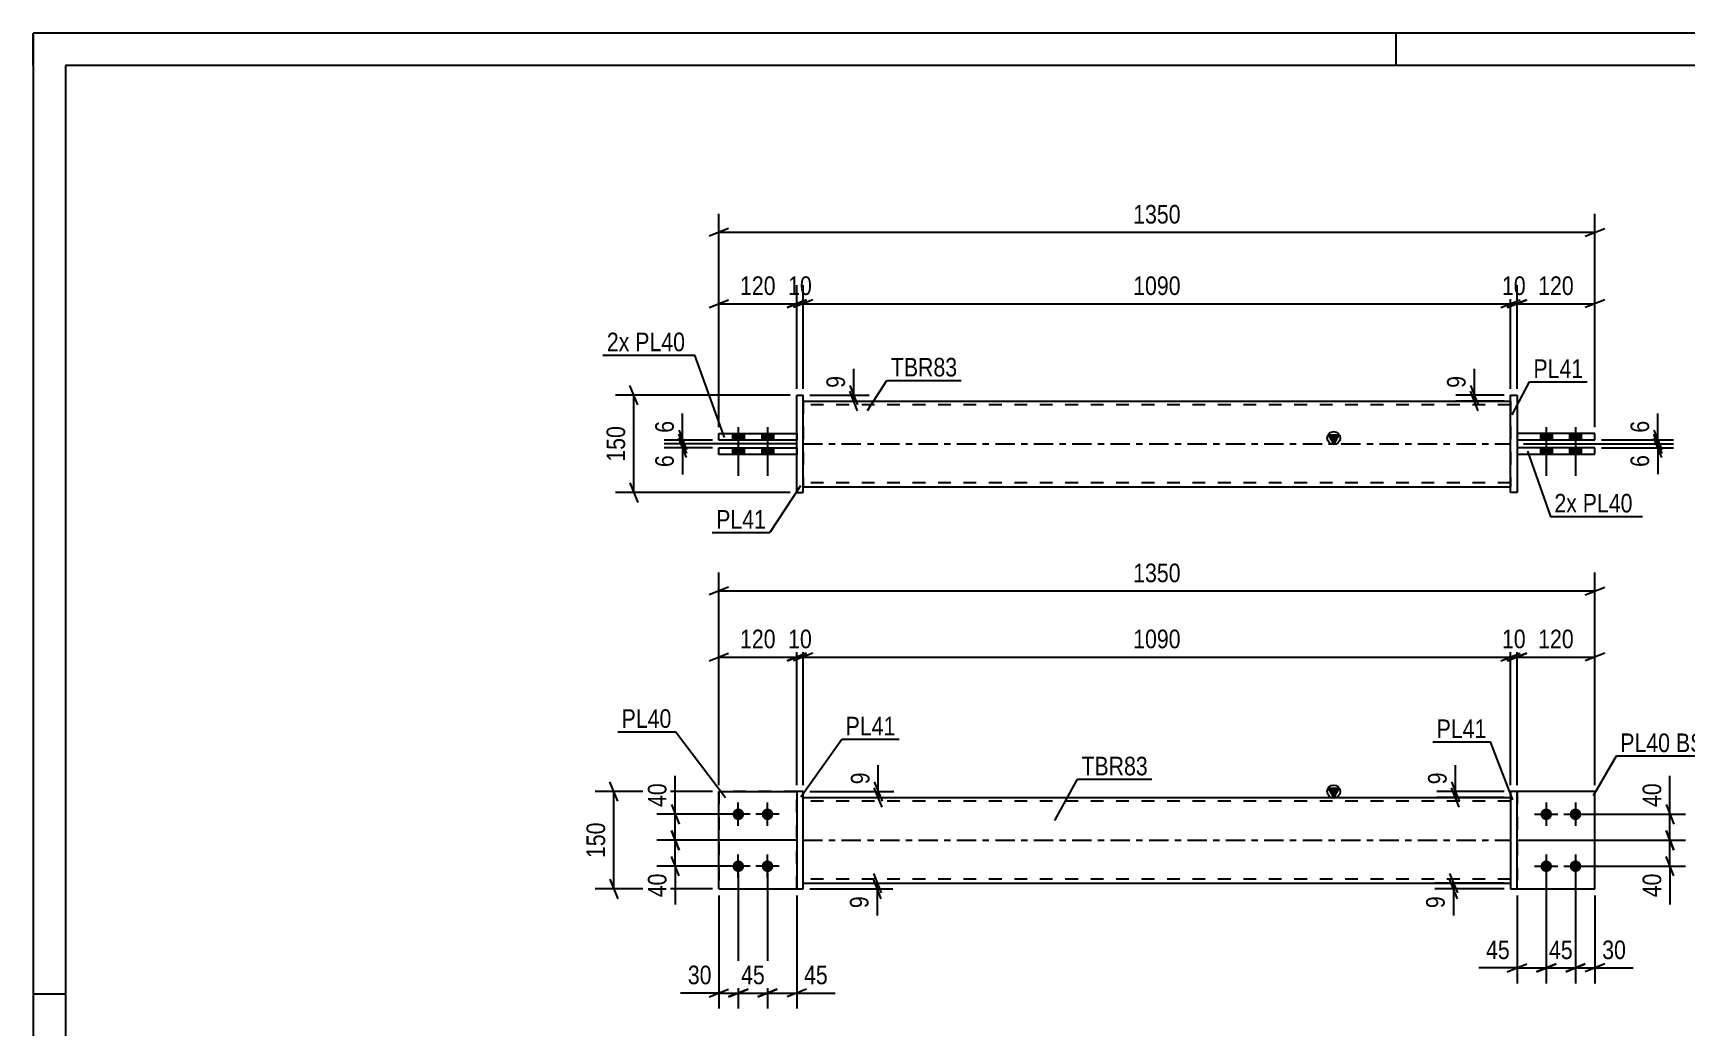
# Model space of a CAD drawing. Header units: millimetres. Extents: x 0 to 420, y 0 to 297.
# Drawn here: x 0 to 254.8, y 143.8 to 297 of the extents above; entities that cross this region are included whole.
import ezdxf

# ---------------------------------------------------------------- set-up
doc = ezdxf.new("R2010")
doc.units = ezdxf.units.MM
doc.linetypes.add('DXK_LINE_DOT2', pattern=[3.9198, 1.9599, -1.9599])
doc.linetypes.add('DXK_LINE_DOT3', pattern=[5.9187, 2.979, -0.9799, 0.9799, -0.9799])
doc.styles.add('Arial Narrow', font='ARIALN.TTF', dxfattribs={"height": 0.2})

# ---------------------------------------------------------------- blocks, each defined once
blk = doc.blocks.new('Unknown-581592652-1127')
at = {"color": 5, "linetype": 'Continuous'}
for p, q in [((420, 297), (0, 297)), ((0, 297), (0, 0)), ((0, 292), (0, 297)), ((210, 292), (210, 297)), ((415, 292), (5, 292)), ((5, 292), (5, 5)), ((5, 149), (0, 149))]:
    blk.add_line(p, q, dxfattribs=at)
blk = doc.blocks.new('Part-581592652-1392 - 1364')
at = {"color": 2, "linetype": 'Continuous'}
for p, q in [((228.62, 180.2), (227.62, 180.2)), ((227.62, 180.2), (227.62, 165.2)), ((228.62, 165.2), (228.62, 180.2)), ((227.62, 165.2), (228.62, 165.2))]:
    blk.add_line(p, q, dxfattribs=at)
blk = doc.blocks.new('Bolt-581592652-1403 - 1364')
at = {"linetype": 'Continuous'}
for points in [[(108.65, 175.8, -1), (108.65, 177.6, -1)], [(113.15, 175.8, -1), (113.15, 177.6, -1)], [(108.65, 167.8, -1), (108.65, 169.6, -1)], [(113.15, 167.8, -1), (113.15, 169.6, -1)]]:
    blk.add_hatch(color=1, dxfattribs=at).paths.add_polyline_path(points)
at = {"color": 1, "linetype": 'Continuous'}
for p, q in [((108.65, 174.9), (108.65, 178.5)), ((113.15, 174.9), (113.15, 178.5)), ((110.45, 176.7), (106.85, 176.7)), ((114.95, 176.7), (111.35, 176.7)), ((110.45, 168.7), (106.85, 168.7)), ((108.65, 166.9), (108.65, 170.5)), ((114.95, 168.7), (111.35, 168.7)), ((113.15, 166.9), (113.15, 170.5))]:
    blk.add_line(p, q, dxfattribs=at)
blk = doc.blocks.new('Bolt-581592652-1404 - 1364')
at = {"linetype": 'Continuous'}
for points in [[(233.12, 177.6, -1), (233.12, 175.8, -1)], [(237.62, 177.6, -1), (237.62, 175.8, -1)], [(233.12, 169.6, -1), (233.12, 167.8, -1)], [(237.62, 169.6, -1), (237.62, 167.8, -1)]]:
    blk.add_hatch(color=1, dxfattribs=at).paths.add_polyline_path(points)
at = {"color": 1, "linetype": 'Continuous'}
for p, q in [((233.12, 178.5), (233.12, 174.9)), ((237.62, 178.5), (237.62, 174.9)), ((231.32, 176.7), (234.92, 176.7)), ((235.82, 176.7), (239.42, 176.7)), ((231.32, 168.7), (234.92, 168.7)), ((233.12, 170.5), (233.12, 166.9)), ((235.82, 168.7), (239.42, 168.7)), ((237.62, 170.5), (237.62, 166.9))]:
    blk.add_line(p, q, dxfattribs=at)
blk = doc.blocks.new('Part-581592652-1409 - 1364')
at = {"color": 2, "linetype": 'Continuous'}
for p, q in [((118.65, 180.2), (117.65, 180.2)), ((117.65, 180.2), (117.65, 165.2)), ((118.65, 165.2), (118.65, 180.2)), ((117.65, 165.2), (118.65, 165.2))]:
    blk.add_line(p, q, dxfattribs=at)
blk = doc.blocks.new('Part-581592652-1424 - 1364')
at = {"color": 7, "linetype": 'DXK_LINE_DOT2'}
for p, q in [((117.65, 180.2), (105.65, 180.2)), ((105.65, 180.2), (105.65, 165.2)), ((117.65, 165.2), (117.65, 180.2)), ((105.65, 165.2), (117.65, 165.2))]:
    blk.add_line(p, q, dxfattribs=at)
blk = doc.blocks.new('Part-581592652-1429 - 1364')
at = {"color": 2, "linetype": 'Continuous'}
for p, q in [((105.65, 165.2), (105.65, 180.2)), ((105.65, 180.2), (117.65, 180.2)), ((105.65, 165.2), (117.65, 165.2))]:
    blk.add_line(p, q, dxfattribs=at)
at = {"color": 7, "linetype": 'DXK_LINE_DOT2'}
blk.add_line((117.65, 165.2), (117.65, 180.2), dxfattribs=at)
blk = doc.blocks.new('Part-581592652-1444 - 1364')
at = {"linetype": 'Continuous'}
blk.add_hatch(color=2, dxfattribs=at).paths.add_polyline_path([(200.37, 179.3), (199.57, 180.7), (201.17, 180.7)])
at = {"color": 2, "linetype": 'Continuous'}
for p, q in [((118.65, 179.3), (227.62, 179.3)), ((200.37, 179.3), (199.57, 180.7)), ((199.57, 180.7), (201.17, 180.7)), ((201.17, 180.7), (200.37, 179.3)), ((118.65, 166.1), (227.62, 166.1))]:
    blk.add_line(p, q, dxfattribs=at)
at = {"color": 7, "linetype": 'DXK_LINE_DOT2'}
for p, q in [((118.65, 166.1), (118.65, 179.3)), ((227.62, 178.7), (118.65, 178.7)), ((227.62, 179.3), (227.62, 166.1)), ((227.62, 166.7), (118.65, 166.7))]:
    blk.add_line(p, q, dxfattribs=at)
at = {"color": 7, "linetype": 'DXK_LINE_DOT3'}
blk.add_line((118.65, 172.7), (227.62, 172.7), dxfattribs=at)
at = {"color": 2, "linetype": 'Continuous'}
blk.add_circle((200.37, 180.2), 1, dxfattribs=at)
blk = doc.blocks.new('Part-581592652-1449 - 1364')
at = {"color": 2, "linetype": 'Continuous'}
for p, q in [((240.62, 180.2), (228.62, 180.2)), ((240.62, 165.2), (240.62, 180.2)), ((228.62, 165.2), (240.62, 165.2))]:
    blk.add_line(p, q, dxfattribs=at)
at = {"color": 7, "linetype": 'DXK_LINE_DOT2'}
blk.add_line((228.62, 180.2), (228.62, 165.2), dxfattribs=at)
blk = doc.blocks.new('Part-581592652-1454 - 1364')
at = {"color": 7, "linetype": 'DXK_LINE_DOT2'}
for p, q in [((240.62, 180.2), (228.62, 180.2)), ((228.62, 180.2), (228.62, 165.2)), ((240.62, 165.2), (240.62, 180.2)), ((228.62, 165.2), (240.62, 165.2))]:
    blk.add_line(p, q, dxfattribs=at)
blk = doc.blocks.new('Part-581592652-1786 - 1771')
at = {"color": 2, "linetype": 'Continuous'}
for p, q in [((105.65, 235.33), (117.65, 235.33)), ((105.65, 234.33), (105.65, 235.33)), ((117.65, 235.33), (117.65, 234.33)), ((117.65, 234.33), (105.65, 234.33))]:
    blk.add_line(p, q, dxfattribs=at)
blk = doc.blocks.new('Part-581592652-1781 - 1771')
at = {"color": 2, "linetype": 'Continuous'}
for p, q in [((117.65, 226.24), (117.65, 241.24)), ((117.65, 241.24), (118.65, 241.24)), ((118.65, 226.24), (118.65, 241.24)), ((117.65, 226.24), (118.65, 226.24))]:
    blk.add_line(p, q, dxfattribs=at)
blk = doc.blocks.new('Part-581592652-1791 - 1771')
at = {"color": 2, "linetype": 'Continuous'}
for p, q in [((105.65, 233.13), (117.65, 233.13)), ((105.65, 232.13), (105.65, 233.13)), ((117.65, 232.13), (105.65, 232.13)), ((117.65, 233.13), (117.65, 232.13))]:
    blk.add_line(p, q, dxfattribs=at)
blk = doc.blocks.new('Bolt-581592652-1775 - 1771')
at = {"linetype": 'Continuous'}
for points in [[(107.75, 234.33), (109.55, 234.33), (109.55, 235.33), (107.75, 235.33)], [(107.75, 234.33), (109.55, 234.33), (109.55, 235.33), (107.75, 235.33)], [(112.25, 234.33), (114.05, 234.33), (114.05, 235.33), (112.25, 235.33)], [(112.25, 234.33), (114.05, 234.33), (114.05, 235.33), (112.25, 235.33)], [(107.75, 232.13), (109.55, 232.13), (109.55, 233.13), (107.75, 233.13)], [(107.75, 232.13), (109.55, 232.13), (109.55, 233.13), (107.75, 233.13)], [(112.25, 232.13), (114.05, 232.13), (114.05, 233.13), (112.25, 233.13)], [(112.25, 232.13), (114.05, 232.13), (114.05, 233.13), (112.25, 233.13)]]:
    blk.add_hatch(color=1, dxfattribs=at).paths.add_polyline_path(points)
at = {"color": 1, "linetype": 'Continuous'}
for p, q in [((107.75, 235.33), (107.75, 234.33)), ((107.75, 235.33), (107.75, 234.33)), ((108.65, 236.33), (108.65, 228.83)), ((108.65, 236.33), (108.65, 228.83)), ((109.55, 235.33), (109.55, 234.33)), ((109.55, 235.33), (109.55, 234.33)), ((112.25, 235.33), (112.25, 234.33)), ((112.25, 235.33), (112.25, 234.33)), ((113.15, 236.33), (113.15, 228.83)), ((113.15, 236.33), (113.15, 228.83)), ((114.05, 235.33), (114.05, 234.33)), ((114.05, 235.33), (114.05, 234.33)), ((107.75, 233.13), (107.75, 232.13)), ((107.75, 233.13), (107.75, 232.13)), ((109.55, 233.13), (109.55, 232.13)), ((109.55, 233.13), (109.55, 232.13)), ((112.25, 233.13), (112.25, 232.13)), ((112.25, 233.13), (112.25, 232.13)), ((114.05, 233.13), (114.05, 232.13)), ((114.05, 233.13), (114.05, 232.13))]:
    blk.add_line(p, q, dxfattribs=at)
blk = doc.blocks.new('Bolt-581592652-1776 - 1771')
at = {"linetype": 'Continuous'}
for points in [[(234.02, 235.34), (232.22, 235.34), (232.22, 234.34), (234.02, 234.34)], [(234.02, 235.34), (232.22, 235.34), (232.22, 234.34), (234.02, 234.34)], [(238.52, 235.34), (236.72, 235.34), (236.72, 234.34), (238.52, 234.34)], [(238.52, 235.34), (236.72, 235.34), (236.72, 234.34), (238.52, 234.34)], [(234.02, 233.14), (232.22, 233.14), (232.22, 232.14), (234.02, 232.14)], [(234.02, 233.14), (232.22, 233.14), (232.22, 232.14), (234.02, 232.14)], [(238.52, 233.14), (236.72, 233.14), (236.72, 232.14), (238.52, 232.14)], [(238.52, 233.14), (236.72, 233.14), (236.72, 232.14), (238.52, 232.14)]]:
    blk.add_hatch(color=1, dxfattribs=at).paths.add_polyline_path(points)
at = {"color": 1, "linetype": 'Continuous'}
for p, q in [((232.22, 235.34), (232.22, 234.34)), ((232.22, 235.34), (232.22, 234.34)), ((233.12, 236.34), (233.12, 228.84)), ((233.12, 236.34), (233.12, 228.84)), ((234.02, 235.34), (234.02, 234.34)), ((234.02, 235.34), (234.02, 234.34)), ((236.72, 235.34), (236.72, 234.34)), ((236.72, 235.34), (236.72, 234.34)), ((237.62, 236.34), (237.62, 228.84)), ((237.62, 236.34), (237.62, 228.84)), ((238.52, 235.34), (238.52, 234.34)), ((238.52, 235.34), (238.52, 234.34)), ((232.22, 233.14), (232.22, 232.14)), ((232.22, 233.14), (232.22, 232.14)), ((234.02, 233.14), (234.02, 232.14)), ((234.02, 233.14), (234.02, 232.14)), ((236.72, 233.14), (236.72, 232.14)), ((236.72, 233.14), (236.72, 232.14)), ((238.52, 233.14), (238.52, 232.14)), ((238.52, 233.14), (238.52, 232.14))]:
    blk.add_line(p, q, dxfattribs=at)
blk = doc.blocks.new('Part-581592652-1796 - 1771')
at = {"color": 2, "linetype": 'Continuous'}
for p, q in [((227.62, 226.24), (227.62, 241.24)), ((227.62, 241.24), (228.62, 241.24)), ((228.62, 241.24), (228.62, 226.24)), ((228.62, 226.24), (227.62, 226.24))]:
    blk.add_line(p, q, dxfattribs=at)
blk = doc.blocks.new('Part-581592652-1801 - 1771')
at = {"linetype": 'Continuous'}
blk.add_hatch(color=2, dxfattribs=at).paths.add_polyline_path([(200.37, 233.74), (199.57, 235.14), (201.17, 235.14)])
at = {"color": 2, "linetype": 'Continuous'}
for p, q in [((118.65, 240.34), (227.62, 240.34)), ((200.37, 233.74), (199.57, 235.14)), ((199.57, 235.14), (201.17, 235.14)), ((201.17, 235.14), (200.37, 233.74)), ((118.65, 227.14), (227.62, 227.14))]:
    blk.add_line(p, q, dxfattribs=at)
at = {"color": 7, "linetype": 'DXK_LINE_DOT2'}
for p, q in [((118.65, 240.34), (118.65, 227.14)), ((227.62, 239.74), (118.65, 239.74)), ((227.62, 240.34), (227.62, 227.14)), ((227.62, 227.74), (118.65, 227.74))]:
    blk.add_line(p, q, dxfattribs=at)
at = {"color": 7, "linetype": 'DXK_LINE_DOT3'}
blk.add_line((118.65, 233.74), (227.62, 233.74), dxfattribs=at)
at = {"color": 2, "linetype": 'Continuous'}
blk.add_circle((200.37, 234.64), 1, dxfattribs=at)
blk = doc.blocks.new('Part-581592652-1806 - 1771')
at = {"color": 2, "linetype": 'Continuous'}
for p, q in [((240.62, 233.14), (228.62, 233.14)), ((228.62, 233.14), (228.62, 232.14)), ((228.62, 232.14), (240.62, 232.14)), ((240.62, 232.14), (240.62, 233.14))]:
    blk.add_line(p, q, dxfattribs=at)
blk = doc.blocks.new('Part-581592652-1811 - 1771')
at = {"color": 2, "linetype": 'Continuous'}
for p, q in [((240.62, 235.34), (228.62, 235.34)), ((228.62, 235.34), (228.62, 234.34)), ((240.62, 234.34), (240.62, 235.34)), ((228.62, 234.34), (240.62, 234.34))]:
    blk.add_line(p, q, dxfattribs=at)
blk = doc.blocks.new('StraightDimension-581592652-1456 - 1364')
at = {"color": 7, "linetype": 'Continuous'}
for p, q in [((218.52, 181.7), (219.72, 178.7)), ((226.62, 180.2), (216.27, 180.2)), ((226.62, 179.3), (216.27, 179.3)), ((219.72, 177.8), (218.52, 180.8)), ((219.12, 179.3), (219.12, 180.2))]:
    blk.add_line(p, q, dxfattribs=at)
at = {"color": 0}
blk.add_wipeout([(218.37, 183.75), (214.17, 183.75), (214.17, 180.72), (218.37, 180.72)], dxfattribs=at)
at = {"color": 7, "linetype": 'Continuous'}
blk.add_line((219.12, 180.2), (219.12, 184.28), dxfattribs=at)
blk.add_line((219.12, 180.2), (219.12, 184.28), dxfattribs=at)
at = {"color": 3, "style": 'Arial Narrow'}
blk.add_text('9', height=2.86, rotation=90.0002, dxfattribs=at).set_placement((217.77, 181.32))
blk = doc.blocks.new('StraightDimension-581592652-1467 - 1364')
at = {"color": 7, "linetype": 'Continuous'}
for p, q in [((238.62, 176.7), (254.58, 176.7)), ((251.58, 178.2), (252.78, 175.2)), ((252.18, 172.7), (252.18, 176.7)), ((252.78, 171.2), (251.58, 174.2)), ((228.62, 172.7), (254.58, 172.7))]:
    blk.add_line(p, q, dxfattribs=at)
at = {"color": 0}
blk.add_wipeout([(251.43, 182.08), (247.23, 182.08), (247.23, 177.22), (251.43, 177.22)], dxfattribs=at)
at = {"color": 7, "linetype": 'Continuous'}
blk.add_line((252.18, 176.7), (252.18, 182.6), dxfattribs=at)
blk.add_line((252.18, 176.7), (252.18, 182.6), dxfattribs=at)
at = {"color": 3, "style": 'Arial Narrow'}
blk.add_text('40', height=2.863, rotation=90.0002, dxfattribs=at).set_placement((250.83, 177.82))
blk = doc.blocks.new('StraightDimension-581592652-1718 - 1364')
at = {"color": 7, "linetype": 'Continuous'}
for p, q in [((104.15, 200.32), (107.15, 201.52)), ((105.65, 181.2), (105.65, 203.77)), ((119.15, 201.52), (116.15, 200.32)), ((117.65, 181.2), (117.65, 203.77)), ((105.65, 200.92), (117.65, 200.92))]:
    blk.add_line(p, q, dxfattribs=at)
at = {"color": 0}
blk.add_wipeout([(114.99, 201.67), (114.99, 205.87), (108.31, 205.87), (108.31, 201.67)], dxfattribs=at)
at = {"color": 3, "style": 'Arial Narrow'}
blk.add_text('120', height=2.863, dxfattribs=at).set_placement((108.91, 202.27))
blk = doc.blocks.new('StraightDimension-581592652-1590 - 1364')
at = {"color": 7, "linetype": 'Continuous'}
for p, q in [((129.6, 181.7), (130.8, 178.7)), ((119.65, 180.2), (132.6, 180.2)), ((119.65, 179.3), (132.6, 179.3)), ((130.8, 177.8), (129.6, 180.8)), ((130.2, 179.3), (130.2, 180.2))]:
    blk.add_line(p, q, dxfattribs=at)
at = {"color": 0}
blk.add_wipeout([(129.45, 183.75), (125.25, 183.75), (125.25, 180.72), (129.45, 180.72)], dxfattribs=at)
at = {"color": 7, "linetype": 'Continuous'}
blk.add_line((130.2, 180.2), (130.2, 184.28), dxfattribs=at)
blk.add_line((130.2, 180.2), (130.2, 184.28), dxfattribs=at)
at = {"color": 3, "style": 'Arial Narrow'}
blk.add_text('9', height=2.86, rotation=90.0002, dxfattribs=at).set_placement((128.85, 181.32))
blk = doc.blocks.new('StraightDimension-581592652-1599 - 1364')
at = {"color": 7, "linetype": 'Continuous'}
for p, q in [((119.65, 166.1), (132.45, 166.1)), ((129.45, 167.6), (130.65, 164.6)), ((130.65, 163.7), (129.45, 166.7)), ((130.05, 165.2), (130.05, 166.1)), ((119.65, 165.2), (132.45, 165.2))]:
    blk.add_line(p, q, dxfattribs=at)
at = {"color": 0}
blk.add_wipeout([(129.3, 164.67), (125.1, 164.67), (125.1, 161.65), (129.3, 161.65)], dxfattribs=at)
at = {"color": 7, "linetype": 'Continuous'}
blk.add_line((130.05, 165.2), (130.05, 161.12), dxfattribs=at)
blk.add_line((130.05, 165.2), (130.05, 161.12), dxfattribs=at)
at = {"color": 3, "style": 'Arial Narrow'}
blk.add_text('9', height=2.86, rotation=90.0002, dxfattribs=at).set_placement((128.7, 162.25))
blk = doc.blocks.new('StraightDimension-581592652-1530 - 1364')
at = {"color": 7, "linetype": 'Continuous'}
for p, q in [((233.12, 167.7), (233.12, 150.65)), ((237.62, 167.7), (237.62, 150.65)), ((231.62, 152.45), (234.62, 153.65)), ((233.12, 153.05), (237.62, 153.05)), ((239.12, 153.65), (236.12, 152.45))]:
    blk.add_line(p, q, dxfattribs=at)
at = {"color": 0}
blk.add_wipeout([(237.8, 153.8), (237.8, 158), (232.94, 158), (232.94, 153.8)], dxfattribs=at)
at = {"color": 3, "style": 'Arial Narrow'}
blk.add_text('45', height=2.863, dxfattribs=at).set_placement((233.54, 154.4))
blk = doc.blocks.new('StraightDimension-581592652-1540 - 1364')
at = {"color": 7, "linetype": 'Continuous'}
for p, q in [((237.62, 167.7), (237.62, 150.65)), ((240.62, 164.2), (240.62, 150.65)), ((236.12, 152.45), (239.12, 153.65)), ((237.62, 153.05), (240.62, 153.05)), ((242.12, 153.65), (239.12, 152.45))]:
    blk.add_line(p, q, dxfattribs=at)
at = {"color": 0}
blk.add_wipeout([(246, 153.8), (246, 158), (241.14, 158), (241.14, 153.8)], dxfattribs=at)
at = {"color": 7, "linetype": 'Continuous'}
blk.add_line((240.62, 153.05), (246.52, 153.05), dxfattribs=at)
blk.add_line((240.62, 153.05), (246.52, 153.05), dxfattribs=at)
at = {"color": 3, "style": 'Arial Narrow'}
blk.add_text('30', height=2.863, dxfattribs=at).set_placement((241.74, 154.4))
blk = doc.blocks.new('StraightDimension-581592652-1653 - 1364')
at = {"color": 7, "linetype": 'Continuous'}
for p, q in [((227.12, 200.32), (230.12, 201.52)), ((228.62, 181.2), (228.62, 203.77)), ((242.12, 201.52), (239.12, 200.32)), ((240.62, 181.2), (240.62, 203.77)), ((228.62, 200.92), (240.62, 200.92))]:
    blk.add_line(p, q, dxfattribs=at)
at = {"color": 0}
blk.add_wipeout([(237.96, 201.67), (237.96, 205.87), (231.27, 205.87), (231.27, 201.67)], dxfattribs=at)
at = {"color": 3, "style": 'Arial Narrow'}
blk.add_text('120', height=2.863, dxfattribs=at).set_placement((231.87, 202.27))
blk = doc.blocks.new('StraightDimension-581592652-1692 - 1364')
at = {"color": 7, "linetype": 'Continuous'}
for p, q in [((120.15, 201.52), (117.15, 200.32)), ((118.65, 181.2), (118.65, 203.77)), ((226.12, 200.32), (229.12, 201.52)), ((227.62, 181.2), (227.62, 203.77)), ((118.65, 200.92), (227.62, 200.92))]:
    blk.add_line(p, q, dxfattribs=at)
at = {"color": 0}
blk.add_wipeout([(177.39, 201.67), (177.39, 205.87), (168.88, 205.87), (168.88, 201.67)], dxfattribs=at)
at = {"color": 3, "style": 'Arial Narrow'}
blk.add_text('1090', height=2.863, dxfattribs=at).set_placement((169.48, 202.27))
blk = doc.blocks.new('StraightDimension-581592652-1628 - 1364')
at = {"color": 7, "linetype": 'Continuous'}
for p, q in [((108.65, 167.7), (108.65, 146.78)), ((105.65, 164.2), (105.65, 146.78)), ((104.15, 148.58), (107.15, 149.78)), ((105.65, 149.18), (108.65, 149.18)), ((110.15, 149.78), (107.15, 148.58))]:
    blk.add_line(p, q, dxfattribs=at)
at = {"color": 0}
blk.add_wipeout([(105.12, 149.93), (105.12, 154.13), (100.27, 154.13), (100.27, 149.93)], dxfattribs=at)
at = {"color": 7, "linetype": 'Continuous'}
blk.add_line((105.65, 149.18), (99.74, 149.18), dxfattribs=at)
blk.add_line((105.65, 149.18), (99.74, 149.18), dxfattribs=at)
at = {"color": 3, "style": 'Arial Narrow'}
blk.add_text('30', height=2.863, dxfattribs=at).set_placement((100.87, 150.53))
blk = doc.blocks.new('StraightDimension-581592652-1486 - 1364')
at = {"color": 7, "linetype": 'Continuous'}
for p, q in [((251.58, 174.2), (252.78, 171.2)), ((228.62, 172.7), (254.58, 172.7)), ((252.18, 168.7), (252.18, 172.7)), ((238.62, 168.7), (254.58, 168.7)), ((252.78, 167.2), (251.58, 170.2))]:
    blk.add_line(p, q, dxfattribs=at)
at = {"color": 0}
blk.add_wipeout([(251.43, 168.17), (247.23, 168.17), (247.23, 163.32), (251.43, 163.32)], dxfattribs=at)
at = {"color": 7, "linetype": 'Continuous'}
blk.add_line((252.18, 168.7), (252.18, 162.79), dxfattribs=at)
blk.add_line((252.18, 168.7), (252.18, 162.79), dxfattribs=at)
at = {"color": 3, "style": 'Arial Narrow'}
blk.add_text('40', height=2.863, rotation=90.0002, dxfattribs=at).set_placement((250.83, 163.92))
blk = doc.blocks.new('StraightDimension-581592652-1500 - 1364')
at = {"color": 7, "linetype": 'Continuous'}
for p, q in [((90.07, 178.7), (88.87, 181.7)), ((104.65, 180.2), (86.62, 180.2)), ((89.47, 165.2), (89.47, 180.2)), ((88.87, 166.7), (90.07, 163.7)), ((104.65, 165.2), (86.62, 165.2))]:
    blk.add_line(p, q, dxfattribs=at)
at = {"color": 0}
blk.add_wipeout([(88.72, 176.04), (84.52, 176.04), (84.52, 169.36), (88.72, 169.36)], dxfattribs=at)
at = {"color": 3, "style": 'Arial Narrow'}
blk.add_text('150', height=2.863, rotation=90.0002, dxfattribs=at).set_placement((88.12, 169.96))
blk = doc.blocks.new('StraightDimension-581592652-1514 - 1364')
at = {"color": 7, "linetype": 'Continuous'}
for p, q in [((233.12, 167.7), (233.12, 150.65)), ((228.62, 164.2), (228.62, 150.65)), ((227.12, 152.45), (230.12, 153.65)), ((228.62, 153.05), (233.12, 153.05)), ((234.62, 153.65), (231.62, 152.45))]:
    blk.add_line(p, q, dxfattribs=at)
at = {"color": 0}
blk.add_wipeout([(228.09, 153.8), (228.09, 158), (223.24, 158), (223.24, 153.8)], dxfattribs=at)
at = {"color": 7, "linetype": 'Continuous'}
blk.add_line((228.62, 153.05), (222.71, 153.05), dxfattribs=at)
blk.add_line((228.62, 153.05), (222.71, 153.05), dxfattribs=at)
at = {"color": 3, "style": 'Arial Narrow'}
blk.add_text('45', height=2.863, dxfattribs=at).set_placement((223.84, 154.4))
blk = doc.blocks.new('StraightDimension-581592652-1554 - 1364')
at = {"color": 7, "linetype": 'Continuous'}
for p, q in [((226.62, 166.1), (215.97, 166.1)), ((218.22, 167.6), (219.42, 164.6)), ((219.42, 163.7), (218.22, 166.7)), ((218.82, 165.2), (218.82, 166.1)), ((226.62, 165.2), (215.97, 165.2))]:
    blk.add_line(p, q, dxfattribs=at)
at = {"color": 0}
blk.add_wipeout([(218.07, 164.67), (213.87, 164.67), (213.87, 161.65), (218.07, 161.65)], dxfattribs=at)
at = {"color": 7, "linetype": 'Continuous'}
blk.add_line((218.82, 165.2), (218.82, 161.12), dxfattribs=at)
blk.add_line((218.82, 165.2), (218.82, 161.12), dxfattribs=at)
at = {"color": 3, "style": 'Arial Narrow'}
blk.add_text('9', height=2.86, rotation=90.0002, dxfattribs=at).set_placement((217.47, 162.25))
blk = doc.blocks.new('StraightDimension-581592652-1563 - 1364')
at = {"color": 7, "linetype": 'Continuous'}
for p, q in [((107.65, 176.7), (96.08, 176.7)), ((98.33, 178.2), (99.53, 175.2)), ((98.93, 172.7), (98.93, 176.7)), ((99.53, 171.2), (98.33, 174.2)), ((117.65, 172.7), (96.08, 172.7))]:
    blk.add_line(p, q, dxfattribs=at)
at = {"color": 0}
blk.add_wipeout([(98.18, 182.08), (93.98, 182.08), (93.98, 177.22), (98.18, 177.22)], dxfattribs=at)
at = {"color": 7, "linetype": 'Continuous'}
blk.add_line((98.93, 176.7), (98.93, 182.6), dxfattribs=at)
blk.add_line((98.93, 176.7), (98.93, 182.6), dxfattribs=at)
at = {"color": 3, "style": 'Arial Narrow'}
blk.add_text('40', height=2.863, rotation=90.0002, dxfattribs=at).set_placement((97.58, 177.82))
blk = doc.blocks.new('StraightDimension-581592652-1576 - 1364')
at = {"color": 7, "linetype": 'Continuous'}
for p, q in [((98.33, 174.2), (99.53, 171.2)), ((117.65, 172.7), (96.08, 172.7)), ((98.93, 168.7), (98.93, 172.7)), ((107.65, 168.7), (96.08, 168.7)), ((99.53, 167.2), (98.33, 170.2))]:
    blk.add_line(p, q, dxfattribs=at)
at = {"color": 0}
blk.add_wipeout([(98.18, 168.17), (93.98, 168.17), (93.98, 163.32), (98.18, 163.32)], dxfattribs=at)
at = {"color": 7, "linetype": 'Continuous'}
blk.add_line((98.93, 168.7), (98.93, 162.79), dxfattribs=at)
blk.add_line((98.93, 168.7), (98.93, 162.79), dxfattribs=at)
at = {"color": 3, "style": 'Arial Narrow'}
blk.add_text('40', height=2.863, rotation=90.0002, dxfattribs=at).set_placement((97.58, 163.92))
blk = doc.blocks.new('StraightDimension-581592652-1608 - 1364')
at = {"color": 7, "linetype": 'Continuous'}
for p, q in [((113.15, 167.7), (113.15, 146.78)), ((117.65, 164.2), (117.65, 146.78)), ((111.65, 148.58), (114.65, 149.78)), ((113.15, 149.18), (117.65, 149.18)), ((119.15, 149.78), (116.15, 148.58))]:
    blk.add_line(p, q, dxfattribs=at)
at = {"color": 0}
blk.add_wipeout([(123.03, 149.93), (123.03, 154.13), (118.17, 154.13), (118.17, 149.93)], dxfattribs=at)
at = {"color": 7, "linetype": 'Continuous'}
blk.add_line((117.65, 149.18), (123.55, 149.18), dxfattribs=at)
blk.add_line((117.65, 149.18), (123.55, 149.18), dxfattribs=at)
at = {"color": 3, "style": 'Arial Narrow'}
blk.add_text('45', height=2.863, dxfattribs=at).set_placement((118.77, 150.53))
blk = doc.blocks.new('StraightDimension-581592652-1621 - 1364')
at = {"color": 7, "linetype": 'Continuous'}
for p, q in [((108.65, 167.7), (108.65, 146.78)), ((113.15, 167.7), (113.15, 146.78)), ((107.15, 148.58), (110.15, 149.78)), ((108.65, 149.18), (113.15, 149.18)), ((114.65, 149.78), (111.65, 148.58))]:
    blk.add_line(p, q, dxfattribs=at)
at = {"color": 0}
blk.add_wipeout([(113.33, 149.93), (113.33, 154.13), (108.47, 154.13), (108.47, 149.93)], dxfattribs=at)
at = {"color": 3, "style": 'Arial Narrow'}
blk.add_text('45', height=2.863, dxfattribs=at).set_placement((109.07, 150.53))
blk = doc.blocks.new('StraightDimension-581592652-1639 - 1364')
at = {"color": 7, "linetype": 'Continuous'}
for p, q in [((107.15, 211.69), (104.15, 210.49)), ((105.65, 181.2), (105.65, 213.94)), ((239.12, 210.49), (242.12, 211.69)), ((240.62, 181.2), (240.62, 213.94)), ((105.65, 211.09), (240.62, 211.09))]:
    blk.add_line(p, q, dxfattribs=at)
at = {"color": 0}
blk.add_wipeout([(177.39, 211.84), (177.39, 216.04), (168.88, 216.04), (168.88, 211.84)], dxfattribs=at)
at = {"color": 3, "style": 'Arial Narrow'}
blk.add_text('1350', height=2.863, dxfattribs=at).set_placement((169.48, 212.44))
blk = doc.blocks.new('StraightDimension-581592652-1675 - 1364')
at = {"color": 7, "linetype": 'Continuous'}
for p, q in [((226.12, 200.32), (229.12, 201.52)), ((230.12, 201.52), (227.12, 200.32)), ((227.62, 181.2), (227.62, 203.77)), ((228.62, 181.2), (228.62, 203.77)), ((227.62, 200.92), (228.62, 200.92))]:
    blk.add_line(p, q, dxfattribs=at)
at = {"color": 0}
blk.add_wipeout([(230.55, 201.67), (230.55, 205.87), (225.69, 205.87), (225.69, 201.67)], dxfattribs=at)
at = {"color": 3, "style": 'Arial Narrow'}
blk.add_text('10', height=2.863, dxfattribs=at).set_placement((226.29, 202.27))
blk = doc.blocks.new('StraightDimension-581592652-1701 - 1364')
at = {"color": 7, "linetype": 'Continuous'}
for p, q in [((116.15, 200.32), (119.15, 201.52)), ((120.15, 201.52), (117.15, 200.32)), ((117.65, 181.2), (117.65, 203.77)), ((118.65, 181.2), (118.65, 203.77)), ((117.65, 200.92), (118.65, 200.92))]:
    blk.add_line(p, q, dxfattribs=at)
at = {"color": 0}
blk.add_wipeout([(120.58, 201.67), (120.58, 205.87), (115.72, 205.87), (115.72, 201.67)], dxfattribs=at)
at = {"color": 3, "style": 'Arial Narrow'}
blk.add_text('10', height=2.863, dxfattribs=at).set_placement((116.32, 202.27))
blk = doc.blocks.new('StraightDimension-581592652-1824 - 1771')
at = {"color": 7, "linetype": 'Continuous'}
for p, q in [((117.65, 242.24), (117.65, 258.17)), ((118.65, 242.24), (118.65, 258.17)), ((116.15, 254.72), (119.15, 255.92)), ((120.15, 255.92), (117.15, 254.72)), ((117.65, 255.32), (118.65, 255.32))]:
    blk.add_line(p, q, dxfattribs=at)
at = {"color": 0}
blk.add_wipeout([(120.58, 256.07), (120.58, 260.27), (115.72, 260.27), (115.72, 256.07)], dxfattribs=at)
at = {"color": 3, "style": 'Arial Narrow'}
blk.add_text('10', height=2.863, dxfattribs=at).set_placement((116.32, 256.67))
blk = doc.blocks.new('StraightDimension-581592652-1834 - 1771')
at = {"color": 7, "linetype": 'Continuous'}
for p, q in [((105.65, 236.33), (105.65, 258.17)), ((117.65, 242.24), (117.65, 258.17)), ((104.15, 254.72), (107.15, 255.92)), ((105.65, 255.32), (117.65, 255.32)), ((119.15, 255.92), (116.15, 254.72))]:
    blk.add_line(p, q, dxfattribs=at)
at = {"color": 0}
blk.add_wipeout([(114.99, 256.07), (114.99, 260.27), (108.31, 260.27), (108.31, 256.07)], dxfattribs=at)
at = {"color": 3, "style": 'Arial Narrow'}
blk.add_text('120', height=2.863, dxfattribs=at).set_placement((108.91, 256.67))
blk = doc.blocks.new('StraightDimension-581592652-1939 - 1771')
at = {"color": 7, "linetype": 'Continuous'}
for p, q in [((249.71, 235.84), (250.91, 232.84)), ((250.91, 232.24), (249.71, 235.24)), ((229.62, 233.74), (252.71, 233.74)), ((241.62, 234.34), (252.71, 234.34)), ((250.31, 233.74), (250.31, 234.34))]:
    blk.add_line(p, q, dxfattribs=at)
at = {"color": 0}
blk.add_wipeout([(249.56, 237.9), (245.36, 237.9), (245.36, 234.87), (249.56, 234.87)], dxfattribs=at)
at = {"color": 7, "linetype": 'Continuous'}
blk.add_line((250.31, 234.34), (250.31, 238.42), dxfattribs=at)
blk.add_line((250.31, 234.34), (250.31, 238.42), dxfattribs=at)
at = {"color": 3, "style": 'Arial Narrow'}
blk.add_text('6', height=2.86, rotation=90.0002, dxfattribs=at).set_placement((248.96, 235.47))
blk = doc.blocks.new('StraightDimension-581592652-1875 - 1771')
at = {"color": 7, "linetype": 'Continuous'}
for p, q in [((93.16, 239.74), (91.96, 242.74)), ((116.65, 241.24), (89.71, 241.24)), ((92.56, 226.24), (92.56, 241.24)), ((91.96, 227.74), (93.16, 224.74)), ((116.65, 226.24), (89.71, 226.24))]:
    blk.add_line(p, q, dxfattribs=at)
at = {"color": 0}
blk.add_wipeout([(91.81, 237.09), (87.61, 237.09), (87.61, 230.4), (91.81, 230.4)], dxfattribs=at)
at = {"color": 3, "style": 'Arial Narrow'}
blk.add_text('150', height=2.863, rotation=90.0002, dxfattribs=at).set_placement((91.21, 231))
blk = doc.blocks.new('StraightDimension-581592652-1813 - 1771')
at = {"color": 7, "linetype": 'Continuous'}
for p, q in [((105.65, 236.33), (105.65, 269.17)), ((240.62, 236.34), (240.62, 269.17)), ((107.15, 266.92), (104.15, 265.72)), ((105.65, 266.32), (240.62, 266.32)), ((239.12, 265.72), (242.12, 266.92))]:
    blk.add_line(p, q, dxfattribs=at)
at = {"color": 0}
blk.add_wipeout([(177.39, 267.07), (177.39, 271.27), (168.88, 271.27), (168.88, 267.07)], dxfattribs=at)
at = {"color": 3, "style": 'Arial Narrow'}
blk.add_text('1350', height=2.863, dxfattribs=at).set_placement((169.48, 267.67))
blk = doc.blocks.new('StraightDimension-581592652-1844 - 1771')
at = {"color": 7, "linetype": 'Continuous'}
for p, q in [((118.65, 242.24), (118.65, 258.17)), ((227.62, 242.24), (227.62, 258.17)), ((120.15, 255.92), (117.15, 254.72)), ((118.65, 255.32), (227.62, 255.32)), ((226.12, 254.72), (229.12, 255.92))]:
    blk.add_line(p, q, dxfattribs=at)
at = {"color": 0}
blk.add_wipeout([(177.39, 256.07), (177.39, 260.27), (168.88, 260.27), (168.88, 256.07)], dxfattribs=at)
at = {"color": 3, "style": 'Arial Narrow'}
blk.add_text('1090', height=2.863, dxfattribs=at).set_placement((169.48, 256.67))
blk = doc.blocks.new('StraightDimension-581592652-1854 - 1771')
at = {"color": 7, "linetype": 'Continuous'}
for p, q in [((227.62, 242.24), (227.62, 258.17)), ((228.62, 242.24), (228.62, 258.17)), ((226.12, 254.72), (229.12, 255.92)), ((230.12, 255.92), (227.12, 254.72)), ((227.62, 255.32), (228.62, 255.32))]:
    blk.add_line(p, q, dxfattribs=at)
at = {"color": 0}
blk.add_wipeout([(230.55, 256.07), (230.55, 260.27), (225.69, 260.27), (225.69, 256.07)], dxfattribs=at)
at = {"color": 3, "style": 'Arial Narrow'}
blk.add_text('10', height=2.863, dxfattribs=at).set_placement((226.29, 256.67))
blk = doc.blocks.new('StraightDimension-581592652-1864 - 1771')
at = {"color": 7, "linetype": 'Continuous'}
for p, q in [((228.62, 242.24), (228.62, 258.17)), ((240.62, 236.34), (240.62, 258.17)), ((227.12, 254.72), (230.12, 255.92)), ((228.62, 255.32), (240.62, 255.32)), ((242.12, 255.92), (239.12, 254.72))]:
    blk.add_line(p, q, dxfattribs=at)
at = {"color": 0}
blk.add_wipeout([(237.96, 256.07), (237.96, 260.27), (231.27, 260.27), (231.27, 256.07)], dxfattribs=at)
at = {"color": 3, "style": 'Arial Narrow'}
blk.add_text('120', height=2.863, dxfattribs=at).set_placement((231.87, 256.67))
blk = doc.blocks.new('StraightDimension-581592652-1886 - 1771')
at = {"color": 7, "linetype": 'Continuous'}
for p, q in [((125.83, 242.74), (127.03, 239.74)), ((119.65, 241.24), (128.83, 241.24)), ((119.65, 240.34), (128.83, 240.34)), ((127.03, 238.84), (125.83, 241.84)), ((126.43, 240.34), (126.43, 241.24))]:
    blk.add_line(p, q, dxfattribs=at)
at = {"color": 0}
blk.add_wipeout([(125.68, 244.8), (121.48, 244.8), (121.48, 241.77), (125.68, 241.77)], dxfattribs=at)
at = {"color": 7, "linetype": 'Continuous'}
blk.add_line((126.43, 241.24), (126.43, 245.32), dxfattribs=at)
blk.add_line((126.43, 241.24), (126.43, 245.32), dxfattribs=at)
at = {"color": 3, "style": 'Arial Narrow'}
blk.add_text('9', height=2.86, rotation=90.0002, dxfattribs=at).set_placement((125.08, 242.37))
blk = doc.blocks.new('StraightDimension-581592652-1897 - 1771')
at = {"color": 7, "linetype": 'Continuous'}
for p, q in [((99.46, 235.83), (100.66, 232.83)), ((100.66, 232.24), (99.46, 235.24)), ((104.65, 234.33), (97.21, 234.33)), ((117.65, 233.74), (97.21, 233.74)), ((100.06, 233.74), (100.06, 234.33))]:
    blk.add_line(p, q, dxfattribs=at)
at = {"color": 0}
blk.add_wipeout([(99.31, 237.88), (95.11, 237.88), (95.11, 234.85), (99.31, 234.85)], dxfattribs=at)
at = {"color": 7, "linetype": 'Continuous'}
blk.add_line((100.06, 234.33), (100.06, 238.4), dxfattribs=at)
blk.add_line((100.06, 234.33), (100.06, 238.4), dxfattribs=at)
at = {"color": 3, "style": 'Arial Narrow'}
blk.add_text('6', height=2.86, rotation=90.0002, dxfattribs=at).set_placement((98.71, 235.45))
blk = doc.blocks.new('StraightDimension-581592652-1913 - 1771')
at = {"color": 7, "linetype": 'Continuous'}
for p, q in [((99.46, 235.24), (100.66, 232.24)), ((100.66, 231.63), (99.46, 234.63)), ((117.65, 233.74), (97.21, 233.74)), ((104.65, 233.13), (97.21, 233.13)), ((100.06, 233.13), (100.06, 233.74))]:
    blk.add_line(p, q, dxfattribs=at)
at = {"color": 0}
blk.add_wipeout([(99.31, 232.6), (95.11, 232.6), (95.11, 229.57), (99.31, 229.57)], dxfattribs=at)
at = {"color": 7, "linetype": 'Continuous'}
blk.add_line((100.06, 233.13), (100.06, 229.05), dxfattribs=at)
blk.add_line((100.06, 233.13), (100.06, 229.05), dxfattribs=at)
at = {"color": 3, "style": 'Arial Narrow'}
blk.add_text('6', height=2.86, rotation=90.0002, dxfattribs=at).set_placement((98.71, 230.17))
blk = doc.blocks.new('StraightDimension-581592652-1930 - 1771')
at = {"color": 7, "linetype": 'Continuous'}
for p, q in [((249.71, 235.24), (250.91, 232.24)), ((250.91, 231.64), (249.71, 234.64)), ((229.62, 233.74), (252.71, 233.74)), ((241.62, 233.14), (252.71, 233.14)), ((250.31, 233.14), (250.31, 233.74))]:
    blk.add_line(p, q, dxfattribs=at)
at = {"color": 0}
blk.add_wipeout([(249.56, 232.62), (245.36, 232.62), (245.36, 229.59), (249.56, 229.59)], dxfattribs=at)
at = {"color": 7, "linetype": 'Continuous'}
blk.add_line((250.31, 233.14), (250.31, 229.07), dxfattribs=at)
blk.add_line((250.31, 233.14), (250.31, 229.07), dxfattribs=at)
at = {"color": 3, "style": 'Arial Narrow'}
blk.add_text('6', height=2.86, rotation=90.0002, dxfattribs=at).set_placement((248.96, 230.19))
blk = doc.blocks.new('StraightDimension-581592652-1949 - 1771')
at = {"color": 7, "linetype": 'Continuous'}
for p, q in [((221.44, 242.74), (222.64, 239.74)), ((226.62, 241.24), (219.19, 241.24)), ((226.62, 240.34), (219.19, 240.34)), ((222.64, 238.84), (221.44, 241.84)), ((222.04, 240.34), (222.04, 241.24))]:
    blk.add_line(p, q, dxfattribs=at)
at = {"color": 0}
blk.add_wipeout([(221.29, 244.8), (217.09, 244.8), (217.09, 241.77), (221.29, 241.77)], dxfattribs=at)
at = {"color": 7, "linetype": 'Continuous'}
blk.add_line((222.04, 241.24), (222.04, 245.32), dxfattribs=at)
blk.add_line((222.04, 241.24), (222.04, 245.32), dxfattribs=at)
at = {"color": 3, "style": 'Arial Narrow'}
blk.add_text('9', height=2.86, rotation=90.0002, dxfattribs=at).set_placement((220.69, 242.37))
blk = doc.blocks.new('Mark-581592652-1387 - 1364')
at = {"color": 0}
blk.add_wipeout([(223.91, 188.44), (223.91, 191.44), (216.23, 191.44), (216.23, 188.44)], dxfattribs=at)
blk.add_wipeout([(223.91, 188.44), (223.91, 191.44), (216.23, 191.44), (216.23, 188.44)], dxfattribs=at)
at = {"color": 30, "linetype": 'Continuous'}
for p in [(215.63, 187.84), (227.95, 178.92)]:
    blk.add_line(p, (224.51, 187.84), dxfattribs=at)
at = {"color": 3, "style": 'Arial Narrow'}
blk.add_text('PL41', height=2.863, dxfattribs=at).set_placement((216.23, 188.44))
blk = doc.blocks.new('Mark-581592652-1405 - 1364')
at = {"color": 0}
blk.add_wipeout([(132.85, 188.85), (132.85, 191.85), (125.18, 191.85), (125.18, 188.85)], dxfattribs=at)
blk.add_wipeout([(132.85, 188.85), (132.85, 191.85), (125.18, 191.85), (125.18, 188.85)], dxfattribs=at)
at = {"color": 30, "linetype": 'Continuous'}
for p, q in [((118.29, 179.39), (124.58, 188.25)), ((124.58, 188.25), (133.45, 188.25))]:
    blk.add_line(p, q, dxfattribs=at)
at = {"color": 3, "style": 'Arial Narrow'}
blk.add_text('PL41', height=2.863, dxfattribs=at).set_placement((125.18, 188.85))
blk = doc.blocks.new('Mark-581592652-1440 - 1364')
at = {"color": 0}
blk.add_wipeout([(171.74, 182.7), (171.74, 185.7), (161.51, 185.7), (161.51, 182.7)], dxfattribs=at)
blk.add_wipeout([(171.74, 182.7), (171.74, 185.7), (161.51, 185.7), (161.51, 182.7)], dxfattribs=at)
at = {"color": 30, "linetype": 'Continuous'}
for p, q in [((157.4, 175.75), (160.91, 182.1)), ((160.91, 182.1), (172.34, 182.1))]:
    blk.add_line(p, q, dxfattribs=at)
at = {"color": 3, "style": 'Arial Narrow'}
blk.add_text('TBR83', height=2.863, dxfattribs=at).set_placement((161.51, 182.7))
blk = doc.blocks.new('MarkSet-581592652-1756 - 1364')
at = {"color": 0}
blk.add_wipeout([(98.35, 190.01), (98.35, 193.01), (90.67, 193.01), (90.67, 190.01)], dxfattribs=at)
blk.add_wipeout([(98.35, 190.01), (98.35, 193.01), (90.67, 193.01), (90.67, 190.01)], dxfattribs=at)
at = {"color": 30, "linetype": 'Continuous'}
for p in [(90.07, 189.41), (106.68, 179.26)]:
    blk.add_line(p, (98.95, 189.41), dxfattribs=at)
at = {"color": 3, "style": 'Arial Narrow'}
blk.add_text('PL40', height=2.863, dxfattribs=at).set_placement((90.67, 190.01))
blk = doc.blocks.new('MarkSet-581592652-1762 - 1364')
at = {"color": 0}
blk.add_wipeout([(252.2, 186.28), (252.2, 189.28), (244.52, 189.28), (244.52, 186.28)], dxfattribs=at)
blk.add_wipeout([(252.2, 186.28), (252.2, 189.28), (244.52, 189.28), (244.52, 186.28)], dxfattribs=at)
at = {"color": 30, "linetype": 'Continuous'}
blk.add_line((240.42, 179.62), (243.92, 185.68), dxfattribs=at)
at = {"color": 0}
blk.add_wipeout([(257.48, 186.28), (257.48, 189.28), (253.1, 189.28), (253.1, 186.28)], dxfattribs=at)
blk.add_wipeout([(257.48, 186.28), (257.48, 189.28), (253.1, 189.28), (253.1, 186.28)], dxfattribs=at)
at = {"color": 30, "linetype": 'Continuous'}
blk.add_line((243.92, 185.68), (258.08, 185.68), dxfattribs=at)
at = {"color": 3, "style": 'Arial Narrow'}
for s, p in [('PL40', (244.52, 186.28)), ('BS', (253.1, 186.28))]:
    blk.add_text(s, height=2.863, dxfattribs=at).set_placement(p)
blk = doc.blocks.new('Mark-581592652-1777 - 1771')
at = {"color": 0}
blk.add_wipeout([(112.92, 220.69), (112.92, 223.69), (105.24, 223.69), (105.24, 220.69)], dxfattribs=at)
blk.add_wipeout([(112.92, 220.69), (112.92, 223.69), (105.24, 223.69), (105.24, 220.69)], dxfattribs=at)
at = {"color": 30, "linetype": 'Continuous'}
for p in [(118.22, 227.28), (104.64, 220.09)]:
    blk.add_line(p, (113.52, 220.09), dxfattribs=at)
at = {"color": 3, "style": 'Arial Narrow'}
blk.add_text('PL41', height=2.863, dxfattribs=at).set_placement((105.24, 220.69))
blk = doc.blocks.new('Mark-581592652-1792 - 1771')
at = {"color": 0}
blk.add_wipeout([(238.81, 243.9), (238.81, 246.9), (231.14, 246.9), (231.14, 243.9)], dxfattribs=at)
blk.add_wipeout([(238.81, 243.9), (238.81, 246.9), (231.14, 246.9), (231.14, 243.9)], dxfattribs=at)
at = {"color": 30, "linetype": 'Continuous'}
for p, q in [((227.85, 238.22), (230.54, 243.3)), ((230.54, 243.3), (239.41, 243.3))]:
    blk.add_line(p, q, dxfattribs=at)
at = {"color": 3, "style": 'Arial Narrow'}
blk.add_text('PL41', height=2.863, dxfattribs=at).set_placement((231.14, 243.9))
blk = doc.blocks.new('Mark-581592652-1797 - 1771')
at = {"color": 0}
blk.add_wipeout([(142.38, 244.12), (142.38, 247.12), (132.15, 247.12), (132.15, 244.12)], dxfattribs=at)
blk.add_wipeout([(142.38, 244.12), (142.38, 247.12), (132.15, 247.12), (132.15, 244.12)], dxfattribs=at)
at = {"color": 30, "linetype": 'Continuous'}
for p, q in [((128.53, 238.86), (131.55, 243.52)), ((131.55, 243.52), (142.98, 243.52))]:
    blk.add_line(p, q, dxfattribs=at)
at = {"color": 3, "style": 'Arial Narrow'}
blk.add_text('TBR83', height=2.863, dxfattribs=at).set_placement((132.15, 244.12))
blk = doc.blocks.new('MarkSet-581592652-1981 - 1771')
at = {"color": 30, "linetype": 'Continuous'}
blk.add_line((106.5, 234.71), (101.94, 247.41), dxfattribs=at)
at = {"color": 0}
blk.add_wipeout([(91.87, 248.01), (91.87, 251.01), (88.4, 251.01), (88.4, 248.01)], dxfattribs=at)
blk.add_wipeout([(91.87, 248.01), (91.87, 251.01), (88.4, 251.01), (88.4, 248.01)], dxfattribs=at)
blk.add_wipeout([(100.44, 248.01), (100.44, 251.01), (92.77, 251.01), (92.77, 248.01)], dxfattribs=at)
blk.add_wipeout([(100.44, 248.01), (100.44, 251.01), (92.77, 251.01), (92.77, 248.01)], dxfattribs=at)
at = {"color": 30, "linetype": 'Continuous'}
blk.add_line((87.8, 247.41), (101.94, 247.41), dxfattribs=at)
at = {"color": 3, "style": 'Arial Narrow'}
for s, p in [('2x', (88.4, 248.01)), ('PL40', (92.77, 248.01))]:
    blk.add_text(s, height=2.863, dxfattribs=at).set_placement(p)
blk = doc.blocks.new('MarkSet-581592652-1987 - 1771')
at = {"color": 0}
blk.add_wipeout([(237.84, 223.18), (237.84, 226.18), (234.37, 226.18), (234.37, 223.18)], dxfattribs=at)
blk.add_wipeout([(237.84, 223.18), (237.84, 226.18), (234.37, 226.18), (234.37, 223.18)], dxfattribs=at)
at = {"color": 30, "linetype": 'Continuous'}
blk.add_line((230.24, 232.6), (233.77, 222.58), dxfattribs=at)
at = {"color": 0}
blk.add_wipeout([(246.42, 223.18), (246.42, 226.18), (238.74, 226.18), (238.74, 223.18)], dxfattribs=at)
blk.add_wipeout([(246.42, 223.18), (246.42, 226.18), (238.74, 226.18), (238.74, 223.18)], dxfattribs=at)
at = {"color": 30, "linetype": 'Continuous'}
blk.add_line((233.77, 222.58), (247.92, 222.58), dxfattribs=at)
at = {"color": 3, "style": 'Arial Narrow'}
for s, p in [('2x', (234.37, 223.18)), ('PL40', (238.74, 223.18))]:
    blk.add_text(s, height=2.863, dxfattribs=at).set_placement(p)

msp = doc.modelspace()

# ---------------------------------------------------------------- block references
for name in ['Unknown-581592652-1127', 'Part-581592652-1781 - 1771', 'Part-581592652-1801 - 1771', 'Part-581592652-1796 - 1771', 'Part-581592652-1786 - 1771', 'Bolt-581592652-1775 - 1771', 'Part-581592652-1811 - 1771', 'Bolt-581592652-1776 - 1771', 'Part-581592652-1791 - 1771', 'Part-581592652-1806 - 1771', 'Part-581592652-1444 - 1364', 'Part-581592652-1424 - 1364', 'Part-581592652-1429 - 1364', 'Bolt-581592652-1403 - 1364', 'Part-581592652-1409 - 1364', 'Part-581592652-1392 - 1364', 'Part-581592652-1449 - 1364', 'Part-581592652-1454 - 1364', 'Bolt-581592652-1404 - 1364']:
    msp.add_blockref(name, (0, 0))

# ---------------------------------------------------------------- next in the draw order: block references
for name in ['StraightDimension-581592652-1824 - 1771', 'StraightDimension-581592652-1939 - 1771', 'StraightDimension-581592652-1718 - 1364', 'StraightDimension-581592652-1456 - 1364', 'StraightDimension-581592652-1467 - 1364', 'StraightDimension-581592652-1628 - 1364', 'StraightDimension-581592652-1599 - 1364', 'StraightDimension-581592652-1530 - 1364']:
    msp.add_blockref(name, (0, 0))

# ---------------------------------------------------------------- next in the draw order: block references
for name in ['StraightDimension-581592652-1834 - 1771', 'StraightDimension-581592652-1653 - 1364', 'StraightDimension-581592652-1590 - 1364', 'StraightDimension-581592652-1500 - 1364', 'StraightDimension-581592652-1540 - 1364']:
    msp.add_blockref(name, (0, 0))

# ---------------------------------------------------------------- next in the draw order: block references
for name in ['StraightDimension-581592652-1875 - 1771', 'StraightDimension-581592652-1692 - 1364', 'StraightDimension-581592652-1486 - 1364']:
    msp.add_blockref(name, (0, 0))

# ---------------------------------------------------------------- next in the draw order: block references
for name in ['StraightDimension-581592652-1813 - 1771', 'Mark-581592652-1777 - 1771', 'StraightDimension-581592652-1563 - 1364', 'StraightDimension-581592652-1514 - 1364']:
    msp.add_blockref(name, (0, 0))

# ---------------------------------------------------------------- next in the draw order: block references
for name in ['StraightDimension-581592652-1844 - 1771', 'StraightDimension-581592652-1897 - 1771', 'StraightDimension-581592652-1639 - 1364', 'StraightDimension-581592652-1576 - 1364', 'StraightDimension-581592652-1554 - 1364']:
    msp.add_blockref(name, (0, 0))

# ---------------------------------------------------------------- next in the draw order: block references
for name in ['StraightDimension-581592652-1854 - 1771', 'StraightDimension-581592652-1886 - 1771', 'StraightDimension-581592652-1913 - 1771', 'StraightDimension-581592652-1701 - 1364', 'StraightDimension-581592652-1675 - 1364', 'MarkSet-581592652-1756 - 1364', 'MarkSet-581592652-1762 - 1364', 'Mark-581592652-1440 - 1364', 'StraightDimension-581592652-1608 - 1364']:
    msp.add_blockref(name, (0, 0))

# ---------------------------------------------------------------- next in the draw order: block references
for name in ['StraightDimension-581592652-1864 - 1771', 'MarkSet-581592652-1981 - 1771', 'Mark-581592652-1797 - 1771', 'Mark-581592652-1405 - 1364', 'Mark-581592652-1387 - 1364', 'StraightDimension-581592652-1621 - 1364']:
    msp.add_blockref(name, (0, 0))

# ---------------------------------------------------------------- next in the draw order: block references
for name in ['StraightDimension-581592652-1949 - 1771', 'StraightDimension-581592652-1930 - 1771']:
    msp.add_blockref(name, (0, 0))

# ---------------------------------------------------------------- next in the draw order: block references
for name in ['Mark-581592652-1792 - 1771', 'MarkSet-581592652-1987 - 1771']:
    msp.add_blockref(name, (0, 0))

doc.saveas('drawing.dxf')
